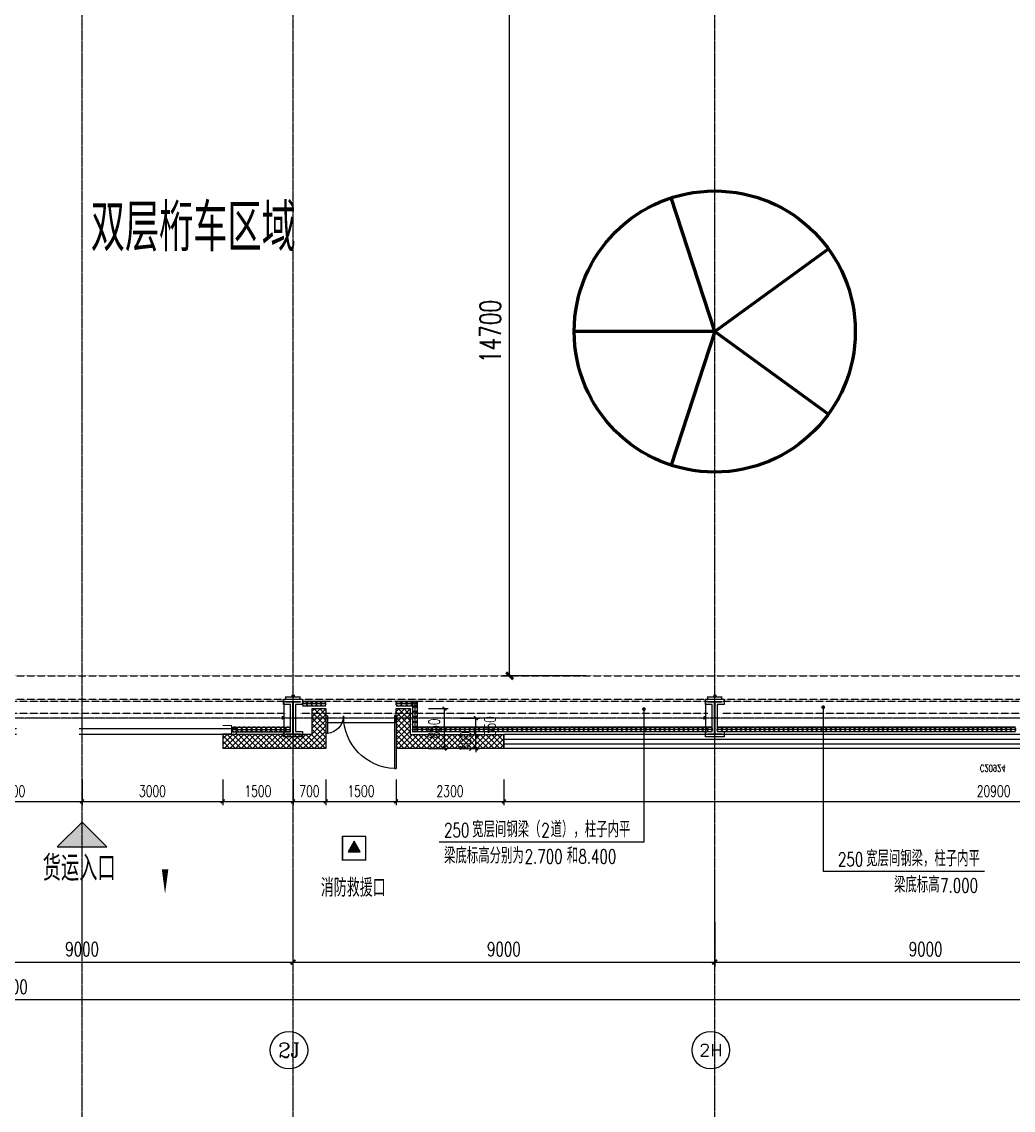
# Model space of a CAD drawing. Extents: x -954573 to 446329, y 489853 to 1226784.
# Drawn here: x -206642 to -185485, y 631699 to 654931 of the extents above; entities that cross this region are included whole.
import ezdxf
from ezdxf.enums import TextEntityAlignment as Align

# ---------------------------------------------------------------- set-up
doc = ezdxf.new("R2010")
doc.units = 0
doc.header["$LTSCALE"] = 10
doc.header["$MEASUREMENT"] = 0
for name, pattern in [('10平面$0$10平面$0$DASH', [0.35, 0.25, -0.1]), ('10平面$0$DOTE', [2.42, 2, -0.2, 0.02, -0.2]), ('10平面$1$DASH', [0.35, 0.25, -0.1])]:
    doc.linetypes.add(name, pattern=pattern)
doc.layers.get('Defpoints').update_dxf_attribs({"color": 210})
for name, color, linetype in [('10平面$0$10平面$0$WINDOW', 8, 'Continuous'), ('10平面$0$A-AXIS-D', 8, 'Continuous'), ('10平面$0$A-AXIS-DOTE', 8, '10平面$0$DOTE'), ('10平面$0$A-AXIS-DP', 8, 'Continuous'), ('10平面$0$A-AXIS-SYMB', 8, 'Continuous'), ('10平面$0$A-HATCH-2', 8, 'Continuous'), ('10平面$0$A-HRAIL', 8, 'Continuous'), ('10平面$0$A-LIN-V', 8, 'Continuous'), ('10平面$0$A-SFCE', 8, 'Continuous'), ('10平面$0$A-TEXT', 8, 'Continuous'), ('10平面$0$A-WINDOW', 8, 'Continuous'), ('10平面$0$AS-COLN', 8, 'Continuous'), ('10平面$0$AS-WALL', 8, 'Continuous'), ('10平面$0$DIM_SYMB', 8, 'Continuous'), ('10平面$0$FH-line', 8, 'Continuous'), ('10平面$0$FH-tri', 8, 'Continuous'), ('10平面$0$PUB_HATCH', 8, 'Continuous'), ('10平面$0$PUB_TEXT', 8, 'Continuous'), ('10平面$0$RP-N2-01$0$$0$A-WIND-J', 8, 'Continuous'), ('10平面$0$RP-N2-01$0$A-WIND-J', 8, 'Continuous'), ('10平面$0$建-窗', 8, 'Continuous'), ('10平面$0$建-箭头', 8, 'Continuous'), ('10平面$0$建-门窗编号', 8, 'Continuous'), ('A-LIN-V', 9, 'Continuous')]:
    doc.layers.add(name, color=color, linetype=linetype)
doc.styles.add('10平面$0$_TCH_AXIS', font='COMPLEX', dxfattribs={"bigfont": 'GBCBIG'})
doc.styles.add('10平面$0$_TCH_DIM', font='SIMPLEX', dxfattribs={"bigfont": 'GBCBIG'})
doc.styles.add('10平面$0$_TCH_DIM_T3', font='SIMPLEX', dxfattribs={"width": 0.705882, "bigfont": 'GBCBIG'})
doc.styles.add('10平面$0$A-STANDARD', font='SIMPLEX', dxfattribs={"bigfont": 'GBCBIG'})
doc.styles.add('10平面$0$A-WIN-LABEL', font='SIMPLEX', dxfattribs={"bigfont": 'GBCBIG'})
doc.styles.add('10平面$0$Standard', font='gbenor.shx', dxfattribs={"bigfont": 'gbcbig.shx'})
doc.dimstyles.new('10平面$0$_TCH_ARCH&&10', dxfattribs={"dimtxt": 29.75, "dimasz": 10, "dimexe": 10, "dimexo": 10, "dimgap": 12.625, "dimtad": 1, "dimdec": 0, "dimzin": 0, "dimdsep": 46, "dimtxsty": '10平面$0$_TCH_DIM_T3', "dimblk": '10平面$0$_ArchTick', "dimcen": 0.09, "dimclrt": 7, "dimazin": 2, "dimtfac": 1, "dimtdec": 0, "dimtix": 1, "dimtmove": 2, "dimatfit": 3, "dimfxl": 0, "dimtolj": 1, "dimtzin": 0, "dimarcsym": 0})
doc.dimstyles.new('10平面$0$_TCH_ARCH&&100', dxfattribs={"dimtxt": 297.5, "dimasz": 100, "dimexe": 100, "dimexo": 100, "dimgap": 126.25, "dimtad": 1, "dimdec": 0, "dimzin": 0, "dimdsep": 46, "dimtxsty": '10平面$0$_TCH_DIM_T3', "dimblk": '10平面$0$_ArchTick', "dimcen": 0.09, "dimclrt": 7, "dimazin": 2, "dimtfac": 1, "dimtdec": 0, "dimtix": 1, "dimtmove": 2, "dimatfit": 3, "dimfxl": 0, "dimtolj": 1, "dimtzin": 0, "dimarcsym": 0})
doc.dimstyles.new('10平面$0$_TCH_ARCH&&150', dxfattribs={"dimtxt": 446.25, "dimasz": 150, "dimexe": 150, "dimexo": 150, "dimgap": 189.375, "dimtad": 1, "dimdec": 0, "dimzin": 0, "dimdsep": 46, "dimtxsty": '10平面$0$_TCH_DIM_T3', "dimblk": '10平面$0$_ArchTick', "dimcen": 0.09, "dimclrt": 7, "dimazin": 2, "dimtfac": 1, "dimtdec": 0, "dimtix": 1, "dimtmove": 2, "dimatfit": 3, "dimfxl": 0, "dimtolj": 1, "dimtzin": 0, "dimarcsym": 0})
doc.dimstyles.new('10平面$0$_TCH_ARCH&&80', dxfattribs={"dimtxt": 238, "dimasz": 80, "dimexe": 80, "dimexo": 80, "dimgap": 101, "dimtad": 1, "dimdec": 0, "dimzin": 0, "dimdsep": 46, "dimtxsty": '10平面$0$_TCH_DIM_T3', "dimblk": '10平面$0$_ArchTick', "dimcen": 0.09, "dimclrt": 7, "dimazin": 2, "dimtfac": 1, "dimtdec": 0, "dimtix": 1, "dimtmove": 2, "dimatfit": 3, "dimfxl": 0, "dimtolj": 1, "dimtzin": 0, "dimarcsym": 0})
pattern_1 = [(45, (60, 0), (-60.000061, 60.000061), []), (135, (60, 0), (-60.000061, -60.000061), [])]

# ---------------------------------------------------------------- blocks, each defined once
blk = doc.blocks.new('10平面$0$_ArchTick')
at = {"color": 0, "linetype": 'ByBlock', "const_width": 0.4}
blk.add_lwpolyline([(-0.5, -0.5), (0.5, 0.5)], dxfattribs=at)
blk = doc.blocks.new('*D2971')
at = {"layer": '10平面$0$A-AXIS-D', "color": 0, "lineweight": -2}
for p, q in [((10882, -169100), (10882, -170060)), ((19882, -169100), (19882, -170060)), ((10882, -169960), (19882, -169960))]:
    blk.add_line(p, q, dxfattribs=at)
at = {"layer": 'Defpoints', "color": 0}
for p in [(10882, -169000), (19882, -169000), (19882, -169960)]:
    blk.add_point(p, dxfattribs=at)
at = {"layer": '10平面$0$A-AXIS-D', "color": 0, "lineweight": -2, "xscale": 100, "yscale": 100, "zscale": 100, "rotation": 180}
blk.add_blockref('10平面$0$_ArchTick', (10882, -169960), dxfattribs=at)
at = {"layer": '10平面$0$A-AXIS-D', "color": 0, "lineweight": -2, "xscale": 100, "yscale": 100, "zscale": 100}
blk.add_blockref('10平面$0$_ArchTick', (19882, -169960), dxfattribs=at)
at = {"layer": '10平面$0$A-AXIS-D', "color": 7, "insert": (15382, -169685), "char_height": 297.5, "attachment_point": 5, "style": '10平面$0$_TCH_DIM_T3'}
blk.add_mtext('\\A1;9000', dxfattribs=at)
blk = doc.blocks.new('*D2972')
at = {"layer": '10平面$0$A-AXIS-D', "color": 0, "lineweight": -2}
for p, q in [((19882, -169100), (19882, -170060)), ((28882, -169100), (28882, -170060)), ((19882, -169960), (28882, -169960))]:
    blk.add_line(p, q, dxfattribs=at)
at = {"layer": 'Defpoints', "color": 0}
for p in [(19882, -169000), (28882, -169000), (28882, -169960)]:
    blk.add_point(p, dxfattribs=at)
at = {"layer": '10平面$0$A-AXIS-D', "color": 0, "lineweight": -2, "xscale": 100, "yscale": 100, "zscale": 100, "rotation": 180}
blk.add_blockref('10平面$0$_ArchTick', (19882, -169960), dxfattribs=at)
at = {"layer": '10平面$0$A-AXIS-D', "color": 0, "lineweight": -2, "xscale": 100, "yscale": 100, "zscale": 100}
blk.add_blockref('10平面$0$_ArchTick', (28882, -169960), dxfattribs=at)
at = {"layer": '10平面$0$A-AXIS-D', "color": 7, "insert": (24382, -169685), "char_height": 297.5, "attachment_point": 5, "style": '10平面$0$_TCH_DIM_T3'}
blk.add_mtext('\\A1;9000', dxfattribs=at)
blk = doc.blocks.new('*D2973')
at = {"layer": '10平面$0$A-AXIS-D', "color": 0, "lineweight": -2}
for p, q in [((28882, -169100), (28882, -170060)), ((37882, -169100), (37882, -170060)), ((28882, -169960), (37882, -169960))]:
    blk.add_line(p, q, dxfattribs=at)
at = {"layer": 'Defpoints', "color": 0}
for p in [(28882, -169000), (37882, -169000), (37882, -169960)]:
    blk.add_point(p, dxfattribs=at)
at = {"layer": '10平面$0$A-AXIS-D', "color": 0, "lineweight": -2, "xscale": 100, "yscale": 100, "zscale": 100, "rotation": 180}
blk.add_blockref('10平面$0$_ArchTick', (28882, -169960), dxfattribs=at)
at = {"layer": '10平面$0$A-AXIS-D', "color": 0, "lineweight": -2, "xscale": 100, "yscale": 100, "zscale": 100}
blk.add_blockref('10平面$0$_ArchTick', (37882, -169960), dxfattribs=at)
at = {"layer": '10平面$0$A-AXIS-D', "color": 7, "insert": (33382, -169685), "char_height": 297.5, "attachment_point": 5, "style": '10平面$0$_TCH_DIM_T3'}
blk.add_mtext('\\A1;9000', dxfattribs=at)
blk = doc.blocks.new('*D3062')
at = {"layer": '10平面$0$A-AXIS-D', "color": 0, "lineweight": -2}
for p, q in [((-65318, -169200), (-65318, -170860)), ((92682, -169200), (92682, -170860)), ((-65318, -170760), (92682, -170760))]:
    blk.add_line(p, q, dxfattribs=at)
at = {"layer": 'Defpoints', "color": 0}
for p in [(-65318, -169100), (92682, -169100), (92682, -170760)]:
    blk.add_point(p, dxfattribs=at)
at = {"layer": '10平面$0$A-AXIS-D', "color": 0, "lineweight": -2, "xscale": 100, "yscale": 100, "zscale": 100, "rotation": 180}
blk.add_blockref('10平面$0$_ArchTick', (-65318, -170760), dxfattribs=at)
at = {"layer": '10平面$0$A-AXIS-D', "color": 0, "lineweight": -2, "xscale": 100, "yscale": 100, "zscale": 100}
blk.add_blockref('10平面$0$_ArchTick', (92682, -170760), dxfattribs=at)
at = {"layer": '10平面$0$A-AXIS-D', "color": 7, "insert": (13682, -170485), "char_height": 297.5, "attachment_point": 5, "style": '10平面$0$_TCH_DIM_T3'}
blk.add_mtext('\\A1;158000', dxfattribs=at)
blk = doc.blocks.new('10平面$0$JYC-1')
at = {"layer": '10平面$0$FH-tri'}
h = blk.add_hatch(color=2, dxfattribs=at)
h.dxf.hatch_style = 1
h.paths.add_polyline_path([(-170967, 42437), (-169717, 43687), (-170967, 43687)])
at = {"layer": '10平面$0$FH-tri', "color": 2}
blk.add_lwpolyline([(-170967, 42437), (-169717, 43687), (-169717, 43687), (-170967, 43687)], close=True, dxfattribs=at)
at = {"layer": '10平面$0$A-TEXT', "style": '10平面$0$A-STANDARD'}
blk.add_text('货运入口', height=900.2, rotation=45, dxfattribs=at).set_placement((-170482, 41220))
blk = doc.blocks.new('10平面$0$10平面$0$$DorLib2D$00000126')
at = {"color": 0, "linetype": 'Continuous'}
for p, q in [((-0.532, 0.5), (-0.532, 0.9)), ((0.532, 0.9), (0.532, 0.5))]:
    blk.add_line(p, q, dxfattribs=at)
at = {"color": 0, "linetype": '10平面$0$10平面$0$DASH'}
for p, q in [((-0.532, 0.9), (0.532, 0.9)), ((-0.532, 0.5), (0.532, 0.5))]:
    blk.add_line(p, q, dxfattribs=at)
blk = doc.blocks.new('10平面$0$WINDOW2DLIB$DYNSTYLE$00000005')
at = {"color": 0}
for points in [[(-0.5, 0.5), (-0.5, -0.5)], [(-0.5, 0.5), (0.5, 0.5)], [(0.5, -0.5), (0.5, 0.5)], [(0.5, 0.1667), (-0.5, 0.1667)], [(0.5, -0.1667), (-0.5, -0.1667)], [(-0.5, -0.5), (0.5, -0.5)]]:
    blk.add_lwpolyline(points, dxfattribs=at)
blk = doc.blocks.new('10平面$0$DOOR2DLIB$SYSLIB$00000123')
at = {"color": 0}
for p, q in [((0.475, -0.001), (0.475, 0.752)), ((0.475, 0.752), (0.5, 0.752)), ((0.5, -0.001), (0.5, 0.752)), ((-0.5, 0), (-0.5, 0.252)), ((-0.475, 0.252), (-0.5, 0.252)), ((-0.475, 0), (-0.475, 0.252)), ((-0.475, 0), (-0.5, 0)), ((0.475, -0.001), (0.5, -0.001))]:
    blk.add_line(p, q, dxfattribs=at)
for centre, radius, start, end in [((0.505, -0.002), 0.755, 92.2493, 179.7238), ((-0.501, 0.003), 0.251, 359.7899, 84.0974)]:
    blk.add_arc(centre, radius, start, end, dxfattribs=at)
blk = doc.blocks.new('10平面$0$42343243')
at = {"layer": '10平面$0$PUB_HATCH'}
h = blk.add_hatch(dxfattribs=at)
h.set_pattern_fill('多孔材料', color=256, scale=30, style=0)
h.set_pattern_definition(pattern_1)
h.paths.add_polyline_path([(-200454, 1222870), (-200154, 1223170), (-202354, 1223170), (-202354, 1222870)])
h = blk.add_hatch(dxfattribs=at)
h.set_pattern_fill('多孔材料', color=256, scale=30, style=0)
h.set_pattern_definition(pattern_1)
h.paths.add_polyline_path([(-200454, 1222320), (-200154, 1222620), (-200154, 1223170), (-200454, 1222870)])
h = blk.add_hatch(dxfattribs=at)
h.set_pattern_fill('多孔材料', color=256, scale=30, style=0)
h.set_pattern_definition(pattern_1)
h.paths.add_polyline_path([(-198354, 1222870), (-196354, 1222870), (-196354, 1223170), (-198654, 1223170)])
h = blk.add_hatch(dxfattribs=at)
h.set_pattern_fill('多孔材料', color=256, scale=30, style=0)
h.set_pattern_definition(pattern_1)
h.paths.add_polyline_path([(-198654, 1222620), (-198354, 1222320), (-198354, 1222870), (-198654, 1223170)])
h = blk.add_hatch(dxfattribs=at)
h.set_pattern_fill('多孔材料', color=256, scale=30, style=0)
h.set_pattern_definition(pattern_1)
h.paths.add_polyline_path([(-200454, 1222320), (-200154, 1222320), (-200154, 1222620)])
h = blk.add_hatch(dxfattribs=at)
h.set_pattern_fill('多孔材料', color=256, scale=30, style=0)
h.set_pattern_definition(pattern_1)
h.paths.add_polyline_path([(-198654, 1222620), (-198654, 1222320), (-198354, 1222320)])
at = {"layer": '10平面$0$10平面$0$WINDOW'}
blk.add_line((-198654, 1222620), (-200154, 1222620), dxfattribs=at)
at = {"layer": '10平面$0$AS-WALL'}
for p, q in [((-200154, 1223170), (-202354, 1223170)), ((-202354, 1222870), (-202354, 1223170)), ((-200154, 1222620), (-200154, 1223170)), ((-196354, 1223170), (-198654, 1223170)), ((-198654, 1222620), (-198654, 1223170)), ((-196354, 1222870), (-196354, 1223170)), ((-200454, 1222870), (-202354, 1222870)), ((-200454, 1222320), (-200454, 1222870)), ((-198354, 1222870), (-196354, 1222870)), ((-198354, 1222320), (-198354, 1222870)), ((-200154, 1222320), (-200154, 1222620)), ((-198654, 1222620), (-198654, 1222320)), ((-200454, 1222320), (-200154, 1222320)), ((-198654, 1222320), (-198354, 1222320))]:
    blk.add_line(p, q, dxfattribs=at)
at = {"layer": '10平面$0$10平面$0$WINDOW', "zscale": 300}
for name, p, xscale, yscale, rotation in [('10平面$0$DOOR2DLIB$SYSLIB$00000123', (-199404, 1222470), -1500, -1500, 179.9999999999555), ('10平面$0$10平面$0$$DorLib2D$00000126', (-205254, 1223020), 6000, 300, 180)]:
    blk.add_blockref(name, p, dxfattribs=dict(at, xscale=xscale, yscale=yscale, rotation=rotation))
at = {"layer": '10平面$0$建-窗'}
ref = blk.add_blockref('10平面$0$WINDOW2DLIB$DYNSTYLE$00000005', (-185904, 1223020), dxfattribs=dict(at, xscale=-20900, yscale=-300, zscale=300, rotation=359.9999999994913))
ref.add_attrib('A', 'C20924', (-186194, 1223521), dxfattribs={"layer": '10平面$0$建-门窗编号', "height": 148.8, "style": '10平面$0$A-WIN-LABEL', "width": 0.705882})
blk = doc.blocks.new('10平面$0$3243243')
at = {"layer": '10平面$0$A-AXIS-SYMB'}
for p, q in [((-189540, 640300), (-189540, 636800)), ((-193365.8, 640260), (-193365.8, 637420)), ((-193365.8, 637420), (-197735.8, 637420)), ((-189540, 636800), (-186100, 636800))]:
    blk.add_line(p, q, dxfattribs=at)
at = {"layer": '10平面$0$A-AXIS-SYMB', "const_width": 40}
for points in [[(-193365.8, 640280, 1), (-193365.8, 640240, 1)], [(-189540, 640320, 1), (-189540, 640280, 1)]]:
    blk.add_lwpolyline(points, format="xyb", close=True, dxfattribs=at)
at = {"layer": '10平面$0$A-SFCE', "linetype": '10平面$1$DASH'}
for p, q in [((-201004.2, 640420), (-218704.2, 640420)), ((-174004.2, 640420), (-191704.2, 640420)), ((-201004.2, 640170), (-218704.2, 640170)), ((-174004.2, 640170), (-191704.2, 640170))]:
    blk.add_line(p, q, dxfattribs=at)
at = {"layer": '10平面$0$A-SFCE', "color": 2, "linetype": '10平面$1$DASH'}
for p, q in [((-192004.2, 640420), (-200704.2, 640420)), ((-192004.2, 640170), (-200704.2, 640170))]:
    blk.add_line(p, q, dxfattribs=at)
at = {"layer": '10平面$0$PUB_TEXT', "style": '10平面$0$_TCH_DIM', "width": 0.705882}
for s, p in [('250', (-197630.8, 637525)), ('2', (-195556.3, 637525)), ('2.700', (-195910.6, 636965)), ('8.400', (-194764.9, 636965)), ('250', (-189225.2, 636905)), ('7.000', (-187045, 636345))]:
    blk.add_text(s, height=297.5, dxfattribs=at).set_placement(p)
at = {"layer": '10平面$0$PUB_TEXT', "style": '10平面$0$_TCH_DIM'}
for s, height, p in [('宽层间钢梁（', 337.59, (-197030.8, 637525)), ('道），柱子内平', 337.59, (-195356.3, 637525)), ('梁底标高分别为', 337.59, (-197630.8, 636965)), ('和', 337.6, (-195010.6, 636965)), ('宽层间钢梁，柱子内平', 337.59, (-188625.2, 636905)), ('梁底标高', 337.59, (-188028, 636345))]:
    blk.add_text(s, height=height, dxfattribs=at).set_placement(p)
blk = doc.blocks.new('*D3404')
at = {"layer": '10平面$0$A-AXIS-DP', "color": 0, "lineweight": -2}
for p, q in [((-195790, 766880), (-195790, 766929)), ((-195790, 766919), (-195490, 766919)), ((-195490, 766880), (-195490, 766929))]:
    blk.add_line(p, q, dxfattribs=at)
at = {"layer": 'Defpoints', "color": 0}
for p in [(-195490, 766919), (-195790, 766870), (-195490, 766870)]:
    blk.add_point(p, dxfattribs=at)
at = {"layer": '10平面$0$A-AXIS-DP', "color": 0, "lineweight": -2, "xscale": 10, "yscale": 10, "zscale": 10, "rotation": 180}
blk.add_blockref('10平面$0$_ArchTick', (-195790, 766919), dxfattribs=at)
at = {"layer": '10平面$0$A-AXIS-DP', "color": 0, "lineweight": -2, "xscale": 10, "yscale": 10, "zscale": 10}
blk.add_blockref('10平面$0$_ArchTick', (-195490, 766919), dxfattribs=at)
at = {"layer": '10平面$0$A-AXIS-DP', "color": 7, "insert": (-195640, 766946), "char_height": 29.8, "attachment_point": 5, "style": '10平面$0$_TCH_DIM_T3'}
blk.add_mtext('\\A1;300', dxfattribs=at)
blk = doc.blocks.new('*D3405')
at = {"layer": '10平面$0$A-AXIS-DP', "color": 0, "lineweight": -2}
for p, q in [((-195800, 766820), (-195841, 766820)), ((-195831, 766120), (-195831, 766820)), ((-195800, 766120), (-195841, 766120))]:
    blk.add_line(p, q, dxfattribs=at)
at = {"layer": 'Defpoints', "color": 0}
for p in [(-195831, 766820), (-195790, 766820), (-195790, 766120)]:
    blk.add_point(p, dxfattribs=at)
at = {"layer": '10平面$0$A-AXIS-DP', "color": 0, "lineweight": -2, "xscale": 10, "yscale": 10, "zscale": 10}
for p, rotation in [((-195831, 766820), 90), ((-195831, 766120), 270)]:
    blk.add_blockref('10平面$0$_ArchTick', p, dxfattribs=dict(at, rotation=rotation))
at = {"layer": '10平面$0$A-AXIS-DP', "color": 7, "insert": (-195859, 766470), "char_height": 29.8, "attachment_point": 5, "rotation": 90, "style": '10平面$0$_TCH_DIM_T3'}
blk.add_mtext('\\A1;700', dxfattribs=at)
blk = doc.blocks.new('*D3455')
at = {"layer": '10平面$0$A-WINDOW', "color": 0, "lineweight": -2}
for p, q in [((-194600, 655670), (-196381, 655670)), ((-196231, 640970), (-196231, 655670)), ((-194600, 640970), (-196381, 640970))]:
    blk.add_line(p, q, dxfattribs=at)
at = {"layer": 'Defpoints', "color": 0}
for p in [(-196231, 655670), (-194450, 655670), (-194450, 640970)]:
    blk.add_point(p, dxfattribs=at)
at = {"layer": '10平面$0$A-WINDOW', "color": 0, "lineweight": -2, "xscale": 150, "yscale": 150, "zscale": 150}
for p, rotation in [((-196231, 655670), 90), ((-196231, 640970), 270)]:
    blk.add_blockref('10平面$0$_ArchTick', p, dxfattribs=dict(at, rotation=rotation))
at = {"layer": '10平面$0$A-WINDOW', "color": 7, "insert": (-196644, 648320), "char_height": 446.2, "attachment_point": 5, "rotation": 90, "style": '10平面$0$_TCH_DIM_T3'}
blk.add_mtext('\\A1;14700', dxfattribs=at)
blk = doc.blocks.new('10平面$0$w4324324')
at = {"layer": '10平面$0$A-HATCH-2', "lineweight": 60}
for q in [(-1694760, 686605), (-1697614, 684532), (-1691907, 684532), (-1696524, 681178), (-1692997, 681178)]:
    blk.add_line((-1694760, 683605), q, dxfattribs=at)
blk.add_circle((-1694760, 683605), 3000, dxfattribs=at)
blk = doc.blocks.new('10平面$0$ner546')
at = {"layer": '10平面$0$A-LIN-V'}
blk.add_blockref('10平面$0$w4324324', (565280, -10744), dxfattribs=at)
blk = doc.blocks.new('10平面$0$RP-N2-01$0$$0$xfjy')
at = {"layer": '10平面$0$RP-N2-01$0$$0$A-WIND-J'}
h = blk.add_hatch(color=256, dxfattribs=at)
h.dxf.hatch_style = 1
h.paths.add_polyline_path([(1141876, -26214), (1142135, -26214), (1142005, -25989)])
at = {"layer": '10平面$0$RP-N2-01$0$$0$A-WIND-J', "const_width": 25}
blk.add_lwpolyline([(1141755, -25889), (1141755, -26389), (1142255, -26389), (1142255, -25889)], close=True, dxfattribs=at)
at = {"layer": '10平面$0$RP-N2-01$0$$0$A-WIND-J'}
for points in [[(1141755, -26389), (1142255, -26389), (1142255, -25889), (1141755, -25889)], [(1141876, -26214), (1142135, -26214), (1142005, -25989)]]:
    blk.add_lwpolyline(points, close=True, dxfattribs=at)
blk = doc.blocks.new('10平面$0$RP-N2-01$0$xfjy')
at = {"layer": '10平面$0$RP-N2-01$0$$0$A-WIND-J'}
blk.add_blockref('10平面$0$RP-N2-01$0$$0$xfjy', (0, 0), dxfattribs=at)
blk = doc.blocks.new('10平面$0$1232')
at = {"layer": '10平面$0$RP-N2-01$0$A-WIND-J'}
blk.add_blockref('10平面$0$RP-N2-01$0$xfjy', (-1341555, 663429, 0), dxfattribs=at)
at = {"layer": '10平面$0$A-TEXT', "style": '10平面$0$_TCH_DIM'}
blk.add_text('消防救援口', height=384.1, dxfattribs=at).set_placement((-200261, 636257, 0))
blk = doc.blocks.new('10平面$0$3333')
at = {"layer": '10平面$0$A-SFCE', "const_width": 20}
blk.add_lwpolyline([(-227064, 766320), (-227064, 766510), (-227244, 766510), (-227244, 766320)], dxfattribs=at)
blk = doc.blocks.new('10平面$0$99平面图例外参$0$$LinePat$圆环')
for points in [[(0, 150), (300, 150)], [(0, 0), (300, 0)], [(0, -150), (300, -150)]]:
    blk.add_lwpolyline(points)
at = {"color": 0}
blk.add_circle((150, 0), 150, dxfattribs=at)
blk = doc.blocks.new('10平面$0$34242343243')
at = {"layer": '10平面$0$A-HRAIL', "yscale": 0.3333333333333333, "zscale": 0.3333333333333333}
for p, xscale, rotation in [((-200554, 640370), 0.3333327849077565, 180), ((-200454, 640370), 0.3333327849077565, 180), ((-200354, 640370), 0.3333327849077565, 180), ((-200254, 640370), 0.3333327849077565, 180), ((-200154, 640370), 0.3333327849077565, 180), ((-198542, 640370), 0.3749999999076196, 180), ((-198429, 640370), 0.3749999999076196, 180), ((-198317, 640370), 0.3749999999076196, 180), ((-198204, 640370), 0.3749999999076196, 180), ((-198254, 640420), 0.3611111227129974, 270), ((-198254, 640312), 0.3611111227129974, 270), ((-198254, 640203), 0.3611111227129974, 270), ((-198254, 640095), 0.3611111227129974, 270), ((-202154, 639826), -0.3461108940497231, 179.9999999997966), ((-202050, 639826), -0.3461108940497231, 179.9999999997966), ((-201947, 639826), -0.3461108940497231, 179.9999999997966), ((-201843, 639826), -0.3461108940497231, 179.9999999997966), ((-201739, 639826), -0.3461108940497231, 179.9999999997966), ((-201635, 639826), -0.3461108940497231, 179.9999999997966), ((-201531, 639826), -0.3461108940497231, 179.9999999997966), ((-201427, 639826), -0.3461108940497231, 179.9999999997966), ((-201324, 639826), -0.3461108940497231, 179.9999999997966), ((-201220, 639826), -0.3461108940497231, 179.9999999997966), ((-201116, 639826), -0.3461108940497231, 179.9999999997966), ((-201012, 639826), -0.3461108940497231, 179.9999999997966), ((-198254, 639987), 0.3611111227129974, 270), ((-198254, 639878), 0.3611111227129974, 270), ((-198203, 639826), 0.3384127419475277, 180.0000000002033), ((-198101, 639826), 0.3384127419475277, 180.0000000002033), ((-198000, 639826), 0.3384127419475277, 180.0000000002033), ((-197898, 639826), 0.3384127419475277, 180.0000000002033), ((-197797, 639826), 0.3384127419475277, 180.0000000002033), ((-197695, 639826), 0.3384127419475277, 180.0000000002033), ((-197594, 639826), 0.3384127419475277, 180.0000000002033), ((-197492, 639826), 0.3384127419475277, 180.0000000002033), ((-197390, 639826), 0.3384127419475277, 180.0000000002033), ((-197289, 639826), 0.3384127419475277, 180.0000000002033), ((-197187, 639826), 0.3384127419475277, 180.0000000002033), ((-197086, 639826), 0.3384127419475277, 180.0000000002033), ((-196984, 639826), 0.3384127419475277, 180.0000000002033), ((-196883, 639826), 0.3384127419475277, 180.0000000002033), ((-196781, 639826), 0.3384127419475277, 180.0000000002033), ((-196680, 639826), 0.3384127419475277, 180.0000000002033), ((-196578, 639826), 0.3384127419475277, 180.0000000002033), ((-196477, 639826), 0.3384127419475277, 180.0000000002033), ((-196375, 639826), 0.3384127419475277, 180.0000000002033), ((-196274, 639826), 0.3384127419475277, 180.0000000002033), ((-196172, 639826), 0.3384127419475277, 180.0000000002033), ((-196071, 639826), 0.3384127419475277, 180.0000000002033), ((-195969, 639826), 0.3384127419475277, 180.0000000002033), ((-195868, 639826), 0.3384127419475277, 180.0000000002033), ((-195766, 639826), 0.3384127419475277, 180.0000000002033), ((-195665, 639826), 0.3384127419475277, 180.0000000002033), ((-195563, 639826), 0.3384127419475277, 180.0000000002033), ((-195462, 639826), 0.3384127419475277, 180.0000000002033), ((-195360, 639826), 0.3384127419475277, 180.0000000002033), ((-195258, 639826), 0.3384127419475277, 180.0000000002033), ((-195157, 639826), 0.3384127419475277, 180.0000000002033), ((-195055, 639826), 0.3384127419475277, 180.0000000002033), ((-194954, 639826), 0.3384127419475277, 180.0000000002033), ((-194852, 639826), 0.3384127419475277, 180.0000000002033), ((-194751, 639826), 0.3384127419475277, 180.0000000002033), ((-194649, 639826), 0.3384127419475277, 180.0000000002033), ((-194548, 639826), 0.3384127419475277, 180.0000000002033), ((-194446, 639826), 0.3384127419475277, 180.0000000002033), ((-194345, 639826), 0.3384127419475277, 180.0000000002033), ((-194243, 639826), 0.3384127419475277, 180.0000000002033), ((-194142, 639826), 0.3384127419475277, 180.0000000002033), ((-194040, 639826), 0.3384127419475277, 180.0000000002033), ((-193939, 639826), 0.3384127419475277, 180.0000000002033), ((-193837, 639826), 0.3384127419475277, 180.0000000002033), ((-193736, 639826), 0.3384127419475277, 180.0000000002033), ((-193634, 639826), 0.3384127419475277, 180.0000000002033), ((-193533, 639826), 0.3384127419475277, 180.0000000002033), ((-193431, 639826), 0.3384127419475277, 180.0000000002033), ((-193330, 639826), 0.3384127419475277, 180.0000000002033), ((-193228, 639826), 0.3384127419475277, 180.0000000002033), ((-193126, 639826), 0.3384127419475277, 180.0000000002033), ((-193025, 639826), 0.3384127419475277, 180.0000000002033), ((-192923, 639826), 0.3384127419475277, 180.0000000002033), ((-192822, 639826), 0.3384127419475277, 180.0000000002033), ((-192720, 639826), 0.3384127419475277, 180.0000000002033), ((-192619, 639826), 0.3384127419475277, 180.0000000002033), ((-192517, 639826), 0.3384127419475277, 180.0000000002033), ((-192416, 639826), 0.3384127419475277, 180.0000000002033), ((-192314, 639826), 0.3384127419475277, 180.0000000002033), ((-192213, 639826), 0.3384127419475277, 180.0000000002033), ((-192111, 639826), 0.3384127419475277, 180.0000000002033), ((-192010, 639826), 0.3384127419475277, 180.0000000002033), ((-191908, 639826), 0.3384127419475277, 180.0000000002033), ((-191699, 639826), 0.3368181818181796, 180.0000000002033), ((-191598, 639826), 0.3368181818181796, 180.0000000002033), ((-191497, 639826), 0.3368181818181796, 180.0000000002033), ((-191396, 639826), 0.3368181818181796, 180.0000000002033), ((-191295, 639826), 0.3368181818181796, 180.0000000002033), ((-191194, 639826), 0.3368181818181796, 180.0000000002033), ((-191093, 639826), 0.3368181818181796, 180.0000000002033), ((-190992, 639826), 0.3368181818181796, 180.0000000002033), ((-190891, 639826), 0.3368181818181796, 180.0000000002033), ((-190790, 639826), 0.3368181818181796, 180.0000000002033), ((-190689, 639826), 0.3368181818181796, 180.0000000002033), ((-190588, 639826), 0.3368181818181796, 180.0000000002033), ((-190487, 639826), 0.3368181818181796, 180.0000000002033), ((-190386, 639826), 0.3368181818181796, 180.0000000002033), ((-190285, 639826), 0.3368181818181796, 180.0000000002033), ((-190183, 639826), 0.3368181818181796, 180.0000000002033), ((-190082, 639826), 0.3368181818181796, 180.0000000002033), ((-189981, 639826), 0.3368181818181796, 180.0000000002033), ((-189880, 639826), 0.3368181818181796, 180.0000000002033), ((-189779, 639826), 0.3368181818181796, 180.0000000002033), ((-189678, 639826), 0.3368181818181796, 180.0000000002033), ((-189577, 639826), 0.3368181818181796, 180.0000000002033), ((-189476, 639826), 0.3368181818181796, 180.0000000002033), ((-189375, 639826), 0.3368181818181796, 180.0000000002033), ((-189274, 639826), 0.3368181818181796, 180.0000000002033), ((-189173, 639826), 0.3368181818181796, 180.0000000002033), ((-189072, 639826), 0.3368181818181796, 180.0000000002033), ((-188971, 639826), 0.3368181818181796, 180.0000000002033), ((-188870, 639826), 0.3368181818181796, 180.0000000002033), ((-188769, 639826), 0.3368181818181796, 180.0000000002033), ((-188668, 639826), 0.3368181818181796, 180.0000000002033), ((-188567, 639826), 0.3368181818181796, 180.0000000002033), ((-188466, 639826), 0.3368181818181796, 180.0000000002033), ((-188365, 639826), 0.3368181818181796, 180.0000000002033), ((-188264, 639826), 0.3368181818181796, 180.0000000002033), ((-188163, 639826), 0.3368181818181796, 180.0000000002033), ((-188062, 639826), 0.3368181818181796, 180.0000000002033), ((-187960, 639826), 0.3368181818181796, 180.0000000002033), ((-187859, 639826), 0.3368181818181796, 180.0000000002033), ((-187758, 639826), 0.3368181818181796, 180.0000000002033), ((-187657, 639826), 0.3368181818181796, 180.0000000002033), ((-187556, 639826), 0.3368181818181796, 180.0000000002033), ((-187455, 639826), 0.3368181818181796, 180.0000000002033), ((-187354, 639826), 0.3368181818181796, 180.0000000002033), ((-187253, 639826), 0.3368181818181796, 180.0000000002033), ((-187152, 639826), 0.3368181818181796, 180.0000000002033), ((-187051, 639826), 0.3368181818181796, 180.0000000002033), ((-186950, 639826), 0.3368181818181796, 180.0000000002033), ((-186849, 639826), 0.3368181818181796, 180.0000000002033), ((-186748, 639826), 0.3368181818181796, 180.0000000002033), ((-186647, 639826), 0.3368181818181796, 180.0000000002033), ((-186546, 639826), 0.3368181818181796, 180.0000000002033), ((-186445, 639826), 0.3368181818181796, 180.0000000002033), ((-186344, 639826), 0.3368181818181796, 180.0000000002033), ((-186243, 639826), 0.3368181818181796, 180.0000000002033), ((-186142, 639826), 0.3368181818181796, 180.0000000002033), ((-186041, 639826), 0.3368181818181796, 180.0000000002033), ((-185940, 639826), 0.3368181818181796, 180.0000000002033), ((-185839, 639826), 0.3368181818181796, 180.0000000002033), ((-185737, 639826), 0.3368181818181796, 180.0000000002033), ((-185636, 639826), 0.3368181818181796, 180.0000000002033), ((-185535, 639826), 0.3368181818181796, 180.0000000002033), ((-185434, 639826), 0.3368181818181796, 180.0000000002033)]:
    blk.add_blockref('10平面$0$99平面图例外参$0$$LinePat$圆环', p, dxfattribs=dict(at, xscale=xscale, rotation=rotation))
at = {"layer": '10平面$0$A-SFCE', "rotation": 270}
blk.add_blockref('10平面$0$3333', (-968675, 412666), dxfattribs=at)
blk = doc.blocks.new('*D3826')
at = {"layer": '10平面$0$A-AXIS-DP', "color": 0, "lineweight": -2}
for p, q in [((-197290, 639720), (-196871, 639720)), ((-196951, 639720), (-196951, 639800)), ((-196951, 639420), (-196951, 639720)), ((-197290, 639420), (-196871, 639420)), ((-196951, 639420), (-196951, 639340))]:
    blk.add_line(p, q, dxfattribs=at)
at = {"layer": 'Defpoints', "color": 0}
for p in [(-197370, 639720), (-196951, 639720), (-197370, 639420)]:
    blk.add_point(p, dxfattribs=at)
at = {"layer": '10平面$0$A-AXIS-DP', "color": 0, "lineweight": -2, "xscale": 80, "yscale": 80, "zscale": 80}
for p, rotation in [((-196951, 639720), 270), ((-196951, 639420), 90)]:
    blk.add_blockref('10平面$0$_ArchTick', p, dxfattribs=dict(at, rotation=rotation))
at = {"layer": '10平面$0$A-AXIS-DP', "color": 7, "insert": (-197171, 639570), "char_height": 238, "attachment_point": 5, "rotation": 90, "style": '10平面$0$_TCH_DIM_T3'}
blk.add_mtext('\\A1;300', dxfattribs=at)
blk = doc.blocks.new('*D3827')
at = {"layer": '10平面$0$A-AXIS-DP', "color": 0, "lineweight": -2}
for p, q in [((-197290, 640070), (-196871, 640070)), ((-196951, 639720), (-196951, 640070)), ((-197290, 639720), (-196871, 639720))]:
    blk.add_line(p, q, dxfattribs=at)
at = {"layer": 'Defpoints', "color": 0}
for p in [(-197370, 640070), (-196951, 640070), (-197370, 639720)]:
    blk.add_point(p, dxfattribs=at)
at = {"layer": '10平面$0$A-AXIS-DP', "color": 0, "lineweight": -2, "xscale": 80, "yscale": 80, "zscale": 80}
for p, rotation in [((-196951, 640070), 90), ((-196951, 639720), 270)]:
    blk.add_blockref('10平面$0$_ArchTick', p, dxfattribs=dict(at, rotation=rotation))
at = {"layer": '10平面$0$A-AXIS-DP', "color": 7, "insert": (-196650, 639895), "char_height": 238, "attachment_point": 5, "rotation": 90, "style": '10平面$0$_TCH_DIM_T3'}
blk.add_mtext('\\A1;350', dxfattribs=at)
blk = doc.blocks.new('*D3852')
at = {"layer": '10平面$0$A-AXIS-DP', "color": 0, "lineweight": -2}
for p, q in [((-197960, 640270), (-197541, 640270)), ((-197621, 639420), (-197621, 640270)), ((-197960, 639420), (-197541, 639420))]:
    blk.add_line(p, q, dxfattribs=at)
at = {"layer": 'Defpoints', "color": 0}
for p in [(-198040, 640270), (-197621, 640270), (-198040, 639420)]:
    blk.add_point(p, dxfattribs=at)
at = {"layer": '10平面$0$A-AXIS-DP', "color": 0, "lineweight": -2, "xscale": 80, "yscale": 80, "zscale": 80}
for p, rotation in [((-197621, 640270), 90), ((-197621, 639420), 270)]:
    blk.add_blockref('10平面$0$_ArchTick', p, dxfattribs=dict(at, rotation=rotation))
at = {"layer": '10平面$0$A-AXIS-DP', "color": 7, "insert": (-197841, 639845), "char_height": 238, "attachment_point": 5, "rotation": 90, "style": '10平面$0$_TCH_DIM_T3'}
blk.add_mtext('\\A1;850', dxfattribs=at)
blk = doc.blocks.new('*D4143')
at = {"layer": '10平面$0$A-AXIS-DP', "color": 0, "lineweight": -2}
for p, q in [((-208354, 638760), (-208354, 638210)), ((-205354, 638760), (-205354, 638210)), ((-208354, 638290), (-205354, 638290))]:
    blk.add_line(p, q, dxfattribs=at)
at = {"layer": 'Defpoints', "color": 0}
for p in [(-208354, 638840), (-205354, 638840), (-205354, 638290)]:
    blk.add_point(p, dxfattribs=at)
at = {"layer": '10平面$0$A-AXIS-DP', "color": 0, "lineweight": -2, "xscale": 80, "yscale": 80, "zscale": 80, "rotation": 180}
blk.add_blockref('10平面$0$_ArchTick', (-208354, 638290), dxfattribs=at)
at = {"layer": '10平面$0$A-AXIS-DP', "color": 0, "lineweight": -2, "xscale": 80, "yscale": 80, "zscale": 80}
blk.add_blockref('10平面$0$_ArchTick', (-205354, 638290), dxfattribs=at)
at = {"layer": '10平面$0$A-AXIS-DP', "color": 7, "insert": (-206854, 638510), "char_height": 238, "attachment_point": 5, "style": '10平面$0$_TCH_DIM_T3'}
blk.add_mtext('\\A1;3000', dxfattribs=at)
blk = doc.blocks.new('*D4144')
at = {"layer": '10平面$0$A-AXIS-DP', "color": 0, "lineweight": -2}
for p, q in [((-205354, 638760), (-205354, 638210)), ((-202354, 638760), (-202354, 638210)), ((-205354, 638290), (-202354, 638290))]:
    blk.add_line(p, q, dxfattribs=at)
at = {"layer": 'Defpoints', "color": 0}
for p in [(-205354, 638840), (-202354, 638840), (-202354, 638290)]:
    blk.add_point(p, dxfattribs=at)
at = {"layer": '10平面$0$A-AXIS-DP', "color": 0, "lineweight": -2, "xscale": 80, "yscale": 80, "zscale": 80, "rotation": 180}
blk.add_blockref('10平面$0$_ArchTick', (-205354, 638290), dxfattribs=at)
at = {"layer": '10平面$0$A-AXIS-DP', "color": 0, "lineweight": -2, "xscale": 80, "yscale": 80, "zscale": 80}
blk.add_blockref('10平面$0$_ArchTick', (-202354, 638290), dxfattribs=at)
at = {"layer": '10平面$0$A-AXIS-DP', "color": 7, "insert": (-203854, 638510), "char_height": 238, "attachment_point": 5, "style": '10平面$0$_TCH_DIM_T3'}
blk.add_mtext('\\A1;3000', dxfattribs=at)
blk = doc.blocks.new('*D4145')
at = {"layer": '10平面$0$A-AXIS-DP', "color": 0, "lineweight": -2}
for p, q in [((-202354, 638760), (-202354, 638210)), ((-200854, 638760), (-200854, 638210)), ((-202354, 638290), (-200854, 638290))]:
    blk.add_line(p, q, dxfattribs=at)
at = {"layer": 'Defpoints', "color": 0}
for p in [(-202354, 638840), (-200854, 638840), (-200854, 638290)]:
    blk.add_point(p, dxfattribs=at)
at = {"layer": '10平面$0$A-AXIS-DP', "color": 0, "lineweight": -2, "xscale": 80, "yscale": 80, "zscale": 80, "rotation": 180}
blk.add_blockref('10平面$0$_ArchTick', (-202354, 638290), dxfattribs=at)
at = {"layer": '10平面$0$A-AXIS-DP', "color": 0, "lineweight": -2, "xscale": 80, "yscale": 80, "zscale": 80}
blk.add_blockref('10平面$0$_ArchTick', (-200854, 638290), dxfattribs=at)
at = {"layer": '10平面$0$A-AXIS-DP', "color": 7, "insert": (-201604, 638510), "char_height": 238, "attachment_point": 5, "style": '10平面$0$_TCH_DIM_T3'}
blk.add_mtext('\\A1;1500', dxfattribs=at)
blk = doc.blocks.new('*D4146')
at = {"layer": '10平面$0$A-AXIS-DP', "color": 0, "lineweight": -2}
for p, q in [((-200854, 638760), (-200854, 638210)), ((-200154, 638760), (-200154, 638210)), ((-200854, 638290), (-200154, 638290))]:
    blk.add_line(p, q, dxfattribs=at)
at = {"layer": 'Defpoints', "color": 0}
for p in [(-200854, 638840), (-200154, 638840), (-200154, 638290)]:
    blk.add_point(p, dxfattribs=at)
at = {"layer": '10平面$0$A-AXIS-DP', "color": 0, "lineweight": -2, "xscale": 80, "yscale": 80, "zscale": 80, "rotation": 180}
blk.add_blockref('10平面$0$_ArchTick', (-200854, 638290), dxfattribs=at)
at = {"layer": '10平面$0$A-AXIS-DP', "color": 0, "lineweight": -2, "xscale": 80, "yscale": 80, "zscale": 80}
blk.add_blockref('10平面$0$_ArchTick', (-200154, 638290), dxfattribs=at)
at = {"layer": '10平面$0$A-AXIS-DP', "color": 7, "insert": (-200504, 638510), "char_height": 238, "attachment_point": 5, "style": '10平面$0$_TCH_DIM_T3'}
blk.add_mtext('\\A1;700', dxfattribs=at)
blk = doc.blocks.new('*D4147')
at = {"layer": '10平面$0$A-AXIS-DP', "color": 0, "lineweight": -2}
for p, q in [((-200154, 638760), (-200154, 638210)), ((-198654, 638760), (-198654, 638210)), ((-200154, 638290), (-198654, 638290))]:
    blk.add_line(p, q, dxfattribs=at)
at = {"layer": 'Defpoints', "color": 0}
for p in [(-200154, 638840), (-198654, 638840), (-198654, 638290)]:
    blk.add_point(p, dxfattribs=at)
at = {"layer": '10平面$0$A-AXIS-DP', "color": 0, "lineweight": -2, "xscale": 80, "yscale": 80, "zscale": 80, "rotation": 180}
blk.add_blockref('10平面$0$_ArchTick', (-200154, 638290), dxfattribs=at)
at = {"layer": '10平面$0$A-AXIS-DP', "color": 0, "lineweight": -2, "xscale": 80, "yscale": 80, "zscale": 80}
blk.add_blockref('10平面$0$_ArchTick', (-198654, 638290), dxfattribs=at)
at = {"layer": '10平面$0$A-AXIS-DP', "color": 7, "insert": (-199404, 638510), "char_height": 238, "attachment_point": 5, "style": '10平面$0$_TCH_DIM_T3'}
blk.add_mtext('\\A1;1500', dxfattribs=at)
blk = doc.blocks.new('*D4148')
at = {"layer": '10平面$0$A-AXIS-DP', "color": 0, "lineweight": -2}
for p, q in [((-198654, 638760), (-198654, 638210)), ((-196354, 638760), (-196354, 638210)), ((-198654, 638290), (-196354, 638290))]:
    blk.add_line(p, q, dxfattribs=at)
at = {"layer": 'Defpoints', "color": 0}
for p in [(-198654, 638840), (-196354, 638840), (-196354, 638290)]:
    blk.add_point(p, dxfattribs=at)
at = {"layer": '10平面$0$A-AXIS-DP', "color": 0, "lineweight": -2, "xscale": 80, "yscale": 80, "zscale": 80, "rotation": 180}
blk.add_blockref('10平面$0$_ArchTick', (-198654, 638290), dxfattribs=at)
at = {"layer": '10平面$0$A-AXIS-DP', "color": 0, "lineweight": -2, "xscale": 80, "yscale": 80, "zscale": 80}
blk.add_blockref('10平面$0$_ArchTick', (-196354, 638290), dxfattribs=at)
at = {"layer": '10平面$0$A-AXIS-DP', "color": 7, "insert": (-197504, 638510), "char_height": 238, "attachment_point": 5, "style": '10平面$0$_TCH_DIM_T3'}
blk.add_mtext('\\A1;2300', dxfattribs=at)
blk = doc.blocks.new('*D4149')
at = {"layer": '10平面$0$A-AXIS-DP', "color": 0, "lineweight": -2}
for p, q in [((-196354, 638760), (-196354, 638210)), ((-175454, 638760), (-175454, 638210)), ((-196354, 638290), (-175454, 638290))]:
    blk.add_line(p, q, dxfattribs=at)
at = {"layer": 'Defpoints', "color": 0}
for p in [(-196354, 638840), (-175454, 638840), (-175454, 638290)]:
    blk.add_point(p, dxfattribs=at)
at = {"layer": '10平面$0$A-AXIS-DP', "color": 0, "lineweight": -2, "xscale": 80, "yscale": 80, "zscale": 80, "rotation": 180}
blk.add_blockref('10平面$0$_ArchTick', (-196354, 638290), dxfattribs=at)
at = {"layer": '10平面$0$A-AXIS-DP', "color": 0, "lineweight": -2, "xscale": 80, "yscale": 80, "zscale": 80}
blk.add_blockref('10平面$0$_ArchTick', (-175454, 638290), dxfattribs=at)
at = {"layer": '10平面$0$A-AXIS-DP', "color": 7, "insert": (-185904, 638510), "char_height": 238, "attachment_point": 5, "style": '10平面$0$_TCH_DIM_T3'}
blk.add_mtext('\\A1;20900', dxfattribs=at)
blk = doc.blocks.new('10平面$0$dote')
at = {"layer": '10平面$0$A-AXIS-D'}
for centre in [(19797.3, -171838.9), (28797.3, -171838.9)]:
    blk.add_circle(centre, 400, dxfattribs=at)
at = {"layer": '10平面$0$A-AXIS-DOTE', "ltscale": 2}
for p, q in [((15382.2, -169748.9), (15382.2, -75950)), ((19882.2, -169748.9), (19882.2, -75950)), ((28882.2, -169748.9), (28882.2, -75950)), ((98696.4, -164750), (-75513.6, -164750)), ((15382.2, -264080), (15382.2, -167560.7)), ((19882.2, -264080), (19882.2, -167560.7)), ((28882.2, -264080), (28882.2, -167560.7))]:
    blk.add_line(p, q, dxfattribs=at)
at = {"layer": '10平面$0$PUB_TEXT', "style": '10平面$0$_TCH_AXIS'}
for s, height, p, p2 in [('2J', 314.07, (19565.5, -171995.9), (20029.1, -171995.9)), ('2H', 260.31, (28549.4, -171969), (29045.2, -171969))]:
    blk.add_text(s, height=height, dxfattribs=at).set_placement(p, p2, align=Align.FIT)
at = {"layer": '10平面$0$A-AXIS-D'}
for base, p1, p2, picture, middle in [((92682.2, -170760), (-65317.8, -169100), (92682.2, -169100), '*D3062', (13682.2, -170485)), ((19882.2, -169960), (10882.2, -169000), (19882.2, -169000), '*D2971', (15382.2, -169685)), ((28882.2, -169960), (19882.2, -169000), (28882.2, -169000), '*D2972', (24382.2, -169685)), ((37882.2, -169960), (28882.2, -169000), (37882.2, -169000), '*D2973', (33382.2, -169685))]:
    dim = blk.add_linear_dim(base=base, p1=p1, p2=p2, angle=0, dimstyle='10平面$0$_TCH_ARCH&&100', override={"dimgap": 0}, dxfattribs=at)
    dim.commit()
    dim.dimension.update_dxf_attribs({"geometry": picture, "text_midpoint": middle, "dimtype": 129})
blk = doc.blocks.new('10平面$0$nt66')
at = {"layer": '10平面$0$A-HATCH-2'}
blk.add_lwpolyline([(-195840, 766870), (-195440, 766870), (-195440, 766758), (-195586, 766758), (-195586, 766182), (-195440, 766182), (-195440, 766070), (-195840, 766070), (-195840, 766182), (-195694, 766182), (-195694, 766758), (-195840, 766758)], close=True, dxfattribs=at)
at = {"layer": '10平面$0$AS-COLN'}
blk.add_lwpolyline([(-195790, 766820), (-195490, 766820), (-195490, 766808), (-195636, 766808), (-195636, 766132), (-195490, 766132), (-195490, 766120), (-195790, 766120), (-195790, 766132), (-195644, 766132), (-195644, 766808), (-195790, 766808)], close=True, dxfattribs=at)
at = {"layer": '10平面$0$A-AXIS-DP'}
for p1, p2, distance, picture, middle in [((-195790, 766870), (-195490, 766870), 48.8, '*D3404', (-195640, 766946.2)), ((-195790, 766120), (-195790, 766820), 41.2, '*D3405', (-195858.7, 766470))]:
    dim = blk.add_aligned_dim(p1=p1, p2=p2, distance=distance, dimstyle='10平面$0$_TCH_ARCH&&10', dxfattribs=at)
    dim.commit()
    dim.dimension.update_dxf_attribs({"geometry": picture, "text_midpoint": middle})
blk = doc.blocks.new('10平面$0$33333')
for p in [(-5214, -126400), (3786, -126400)]:
    blk.add_blockref('10平面$0$nt66', p)
blk = doc.blocks.new('10平面$0$w42343')
at = {"layer": '10平面$0$A-HATCH-2', "linetype": '10平面$1$DASH'}
for p, q in [((-263654.2, 640970), (-128354.2, 640970)), ((-263654.2, 640470), (-128354.2, 640470))]:
    blk.add_line(p, q, dxfattribs=at)
at = {"layer": '10平面$0$A-WINDOW'}
dim = blk.add_aligned_dim(p1=(-194450, 640970), p2=(-194450, 655670), distance=1781.3, dimstyle='10平面$0$_TCH_ARCH&&150', dxfattribs=at)
dim.commit()
dim.dimension.update_dxf_attribs({"geometry": '*D3455', "text_midpoint": (-196643.7, 648320)})
blk = doc.blocks.new('10平面')
at = {"layer": '10平面$0$A-AXIS-SYMB'}
blk.add_lwpolyline([(-203584.2, 637777.7, 0, 0, 0), (-203584.2, 636317.7, 0, 140, 0), (-203584.2, 636842.7, 0, 0, 0)], format="xyseb", dxfattribs=at)
at = {"layer": '10平面$0$建-箭头'}
blk.add_lwpolyline([(-187046.4, 651408.9, 0, 0, 0), (-180146.4, 651408.9, 0, 240, 0), (-181046.4, 651408.9, 0, 0, 0)], format="xyseb", dxfattribs=at)
blk.add_blockref('10平面$0$1232', (0, 0))
at = {"layer": '10平面$0$A-AXIS-DP'}
blk.add_blockref('10平面$0$3243243', (0, 0), dxfattribs=at)
at = {"layer": '10平面$0$A-LIN-V', "rotation": 90.00000000000001}
blk.add_blockref('10平面$0$ner546', (481006.5, 1777800), dxfattribs=at)
at = {"layer": '10平面$0$A-WINDOW'}
for name in ['10平面$0$33333', '10平面$0$w42343']:
    blk.add_blockref(name, (0, 0), dxfattribs=at)
at = {"layer": '10平面$0$A-WINDOW', "xscale": -1, "rotation": 180}
blk.add_blockref('10平面$0$42343243', (0, 1862590), dxfattribs=at)
at = {"layer": '10平面$0$AS-WALL'}
blk.add_blockref('10平面$0$dote', (-220736.4, 804820), dxfattribs=at)
at = {"layer": '10平面$0$DIM_SYMB'}
blk.add_blockref('10平面$0$34242343243', (0, 0), dxfattribs=at)
at = {"layer": '10平面$0$FH-line', "xscale": 0.6000000000000002, "yscale": 0.6000000000000002, "zscale": 0.6000000000000002, "rotation": 315.0000000000014}
blk.add_blockref('10平面$0$JYC-1', (-151354.2, 546777.7), dxfattribs=at)
at = {"layer": '10平面$0$PUB_TEXT', "style": '10平面$0$Standard'}
blk.add_text('双层桁车区域', height=1012.77, dxfattribs=at).set_placement((-205169.3, 650033.1))
at = {"layer": '10平面$0$A-AXIS-DP'}
for p1, p2, distance, picture, middle in [((-198040, 639420), (-198040, 640270), -419.3, '*D3852', (-197840.7, 639845)), ((-197370, 639420), (-197370, 639720), -419.3, '*D3826', (-197170.7, 639570)), ((-208354.2, 638840), (-205354.2, 638840), -550, '*D4143', (-206854.2, 638510)), ((-205354.2, 638840), (-202354.2, 638840), -550, '*D4144', (-203854.2, 638510)), ((-202354.2, 638840), (-200854.2, 638840), -550, '*D4145', (-201604.2, 638510)), ((-200854.2, 638840), (-200154.2, 638840), -550, '*D4146', (-200504.2, 638510)), ((-200154.2, 638840), (-198654.2, 638840), -550, '*D4147', (-199404.2, 638510)), ((-198654.2, 638840), (-196354.2, 638840), -550, '*D4148', (-197504.2, 638510)), ((-196354.2, 638840), (-175454.2, 638840), -550, '*D4149', (-185904.2, 638510))]:
    dim = blk.add_aligned_dim(p1=p1, p2=p2, distance=distance, dimstyle='10平面$0$_TCH_ARCH&&80', dxfattribs=at)
    dim.commit()
    dim.dimension.update_dxf_attribs({"geometry": picture, "text_midpoint": middle})
dim = blk.add_linear_dim(base=(-196950.7, 640070), p1=(-197370, 639720), p2=(-197370, 640070), angle=90, dimstyle='10平面$0$_TCH_ARCH&&80', dxfattribs=at)
dim.commit()
dim.dimension.update_dxf_attribs({"geometry": '*D3827', "text_midpoint": (-196650, 639895), "dimtype": 129})

msp = doc.modelspace()

# ---------------------------------------------------------------- block references
at = {"layer": 'A-LIN-V'}
msp.add_blockref('10平面', (0, 0), dxfattribs=at)

doc.saveas('drawing.dxf')
